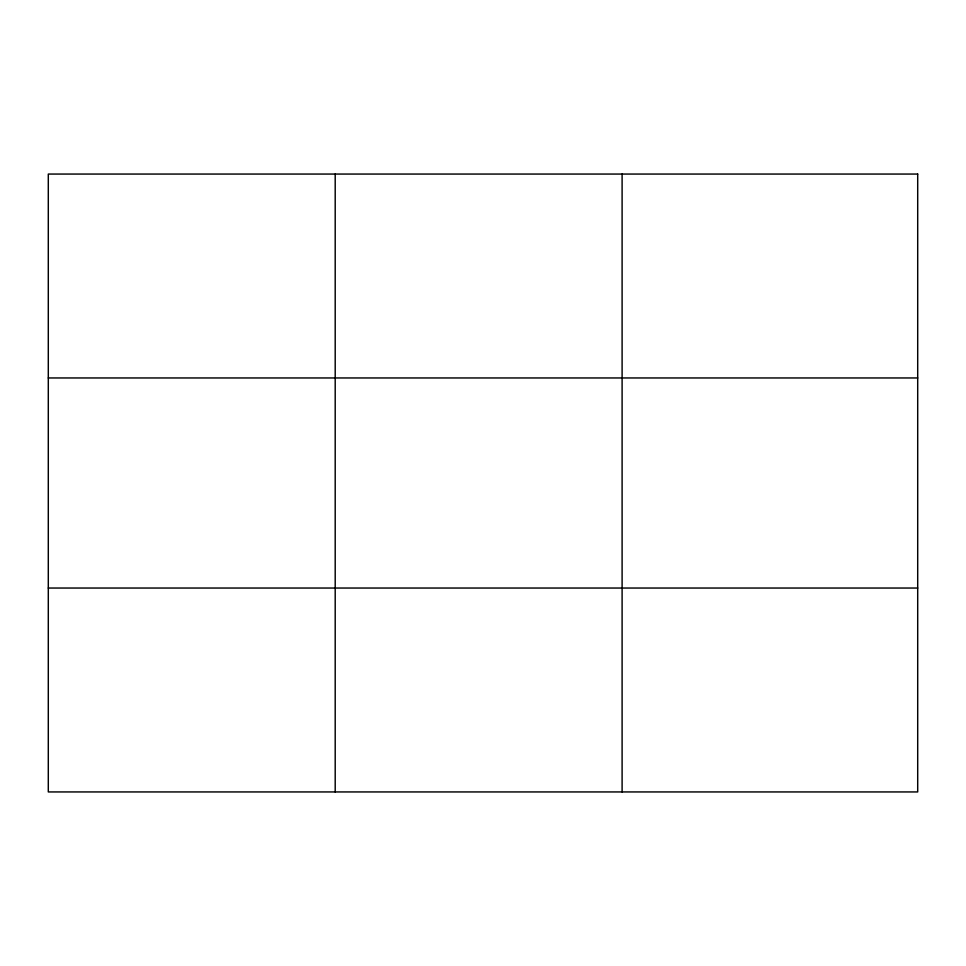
<?xml version="1.0" encoding="UTF-8"?>
<svg xmlns="http://www.w3.org/2000/svg" width="966" height="966" viewBox="0 0 966 966"><rect width="100%" height="100%" fill="white"/><g stroke="black" fill="none" stroke-linecap="round" stroke-linejoin="round"><path stroke-width="1.45" d="M335.202 174.061L335.202 791.939M622.104 174.061L622.104 791.939M48.3 377.96L917.7 377.96M48.3 588.04L917.7 588.04M917.7 174.061L917.7 791.939L48.3 791.939L48.3 174.061L917.7 174.061"/></g></svg>
